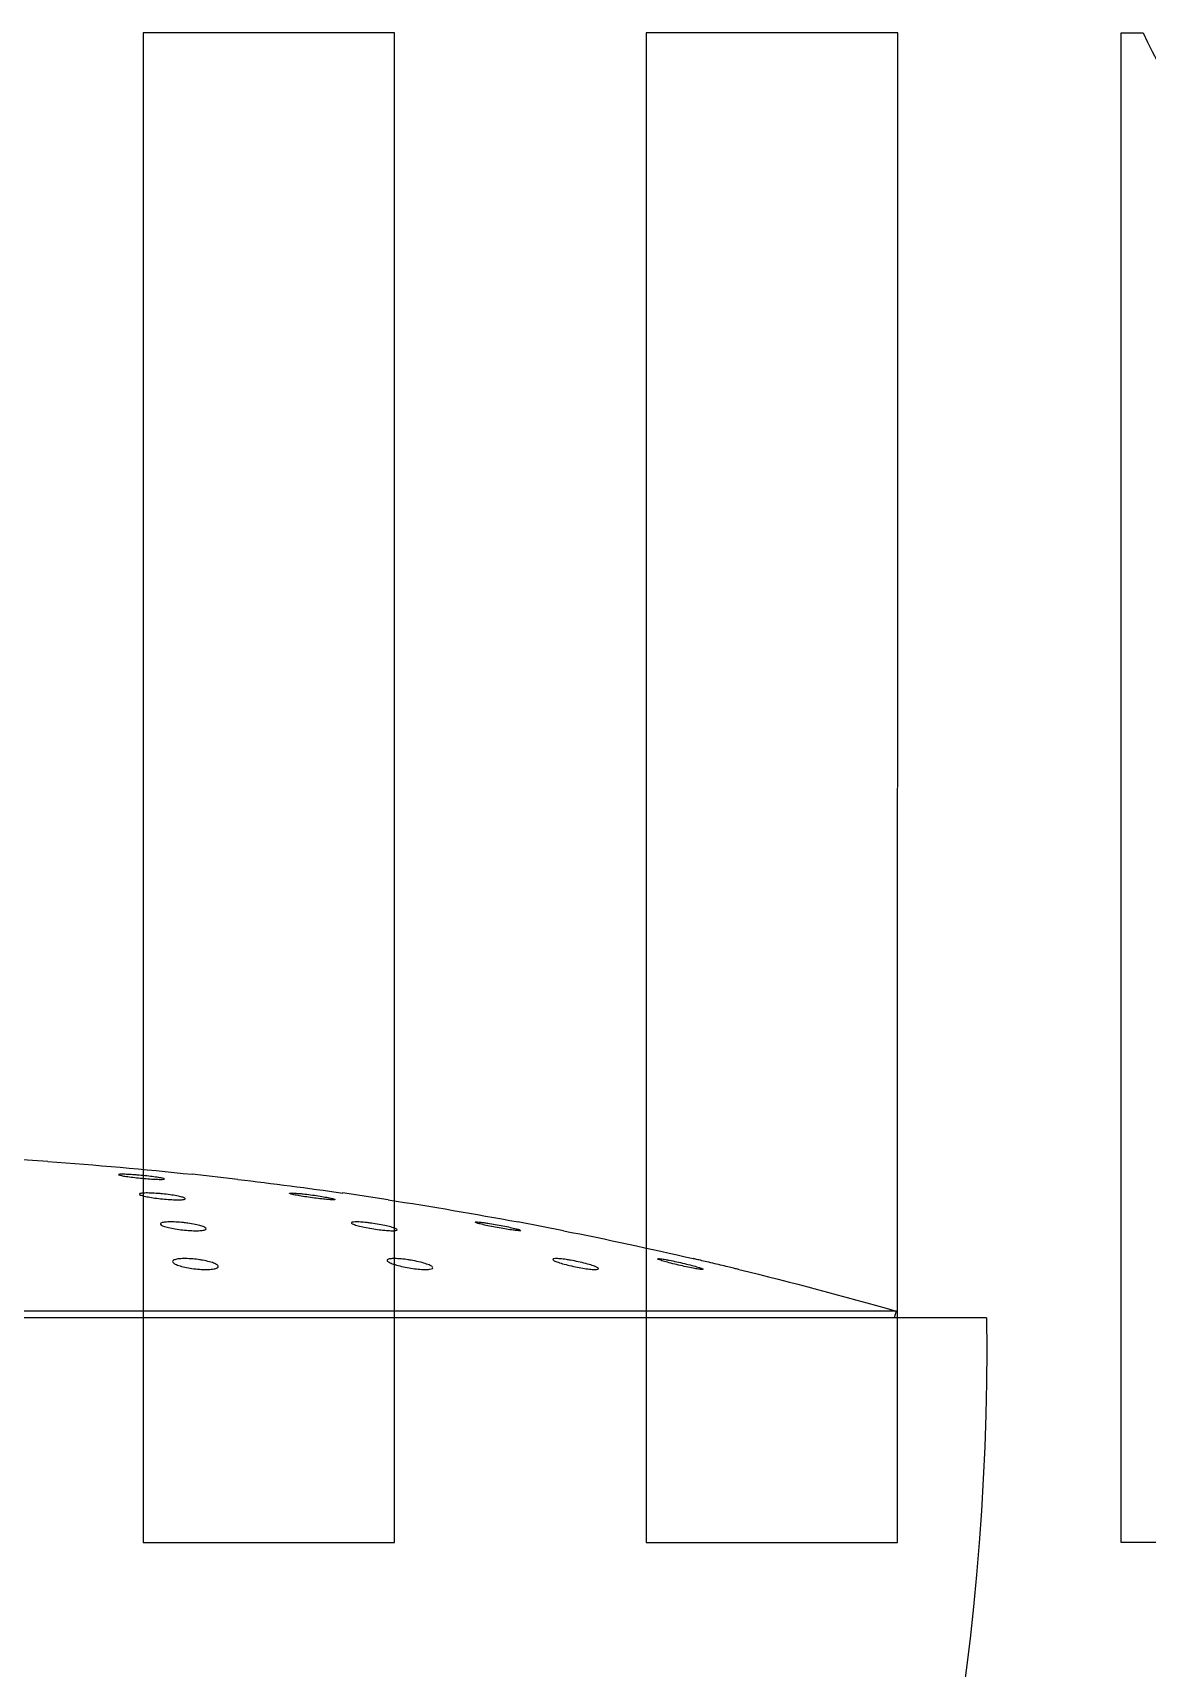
# Model space of a CAD drawing. Header units: metres. Extents: x -22 to 564, y 0 to 143.
# Drawn here: x 243.76098 to 243.79029, y 50.96053 to 51.00352 of the extents above; entities that cross this region are included whole.
import ezdxf

# ---------------------------------------------------------------- set-up
doc = ezdxf.new("R2010")
doc.units = ezdxf.units.M
doc.layers.add('XREF 2N NEURO-ONCOLOGIA$0$Mobiliario Fijo', color=40, linetype='Continuous')

# ---------------------------------------------------------------- blocks, each defined once
blk = doc.blocks.new('XREF 2N NEURO-ONCOLOGIA$0$SE')
at = {"linetype": 'Continuous'}
for p, q in [((161.370581312986, 70.92398319266283), (127.8378367463364, 70.92398319266283)), ((160.1426590296614, 70.83248520719869), (129.0657590296611, 70.83248520719866)), ((160.1426590296614, 70.83248520719869), (160.1165572711081, 70.92398319266282)), ((155.6278064156843, 69.74254647544093), (155.0055252219372, 69.62269226118288)), ((153.2465565233274, 69.32269282828263), (152.6242876813, 69.23015842087486)), ((151.2058685666194, 69.04552150911117), (150.5835860475472, 68.97598115729673)), ((148.6237577859459, 68.80229417266854), (148.0014774266102, 68.76146472622402))]:
    blk.add_line(p, q, dxfattribs=at)
for centre, radius, start, end in [((126.3841740287324, 71.30665484087517), 34.98850000000025, 359.3733395966011, 44.75901453799628), ((144.6042090296612, 125.3014923176417), 56.64199999999999, 283.6870503531518, 285.9219328884942), ((144.6042090296612, 125.3014923176417), 56.64199999999999, 281.221207609516, 283.0446571387212), ((144.6042090296612, 125.3014923176417), 56.64199999999999, 278.7751667914334, 280.5845674791809), ((144.6042090296612, 125.3014923176417), 56.64199999999999, 276.6910526416595, 278.144231918195), ((144.6042090296612, 125.3014923176417), 56.64199999999999, 274.0684011977959, 276.0624297646528)]:
    blk.add_arc(centre, radius, start, end, dxfattribs=at)
for points, knots in [([(150.7258472550579, 70.14293578983786), (150.7595742436875, 70.14896974526036), (150.7916335188999, 70.15609416694025), (150.8194155768833, 70.16369414534262), (150.8471792263632, 70.17128908796867), (150.8714437875732, 70.17956638668436), (150.8903179250708, 70.18785694194501), (150.9094817209149, 70.19627473102123), (150.9236138974155, 70.2049376502436), (150.931531834243, 70.21313468920114), (150.9394918850602, 70.22137532663933), (150.9413841740711, 70.22937625069143), (150.9369221185011, 70.23644474038514), (150.9325160780718, 70.24342449464305), (150.9217730421882, 70.24969277043245), (150.9054676810133, 70.254675089042), (150.8895705443213, 70.25953266926544), (150.8679211669735, 70.26330465025673), (150.8423053527132, 70.26563401709652), (150.8173564780356, 70.2679027359736), (150.7879418057845, 70.26886634550155), (150.7565513089397, 70.26843419457678), (150.7256353383605, 70.26800857642424), (150.6919569512609, 70.2662190922649), (150.6583053446214, 70.26322778787022), (150.6245775129655, 70.26022970780419), (150.5899710670422, 70.2559464347756), (150.5572363995645, 70.25074603175983), (150.5239046505814, 70.24545077320708), (150.4916239244338, 70.23906588946423), (150.4628725896531, 70.23211507799662), (150.4333642718697, 70.2249812612468), (150.4067810013072, 70.21706154645402), (150.3851568732055, 70.20899087770977), (150.3630263555783, 70.20073121165204), (150.3454878971223, 70.19208857178226), (150.3339582935243, 70.18376446265351), (150.322307753093, 70.17535303990735), (150.3164761855113, 70.16703228933541), (150.3170520415504, 70.15950867705972), (150.317623670681, 70.15204028973454), (150.32454007607, 70.14514604619352), (150.3373630760543, 70.13944585713124), (150.3499012376815, 70.13387228683905), (150.3684583099907, 70.12928280252115), (150.3915394105616, 70.1261072909988), (150.4139971621396, 70.12301754020106), (150.441377554977, 70.12118000050941), (150.4713665157537, 70.120767700097), (150.5007733475052, 70.12036340303086), (150.5334997112852, 70.12131726334772), (150.5668078760333, 70.12354208781818), (150.6000054710687, 70.12575952676609), (150.6346764527817, 70.12929699171652), (150.6680278835676, 70.1338467267718), (150.6876814227751, 70.1365278230302), (150.7071290262562, 70.13958698928475), (150.7258472550579, 70.14293578983786)], [0, 0, 0, 0, 0.05481539246991066, 0.05481539246991066, 0.05481539246991066, 0.1095718605769709, 0.1095718605769709, 0.1095718605769709, 0.1651875319501699, 0.1651875319501699, 0.1651875319501699, 0.2211221209744934, 0.2211221209744934, 0.2211221209744934, 0.2763622997573412, 0.2763622997573412, 0.2763622997573412, 0.3302068966748247, 0.3302068966748247, 0.3302068966748247, 0.3826234856972198, 0.3826234856972198, 0.3826234856972198, 0.4342216629057544, 0.4342216629057544, 0.4342216629057544, 0.4859217162833243, 0.4859217162833243, 0.4859217162833243, 0.5385654493348279, 0.5385654493348279, 0.5385654493348279, 0.5926108245837522, 0.5926108245837522, 0.5926108245837522, 0.6479471735328214, 0.6479471735328214, 0.6479471735328214, 0.7038893796873084, 0.7038893796873084, 0.7038893796873084, 0.759434305303179, 0.759434305303179, 0.759434305303179, 0.8137388069986045, 0.8137388069986045, 0.8137388069986045, 0.8665535152204092, 0.8665535152204092, 0.8665535152204092, 0.9183157011627594, 0.9183157011627594, 0.9183157011627594, 0.9698869750306758, 0.9698869750306758, 0.9698869750306758, 1, 1, 1, 1]), ([(153.5557145083218, 70.14293578983786), (153.5911996899224, 70.14896974533747), (153.6267066849616, 70.15609416687413), (153.659299418683, 70.16369414534262), (153.6918705563277, 70.17128908803477), (153.7224325263365, 70.17956638663544), (153.7485719721466, 70.18785694194501), (153.775112575819, 70.19627473107087), (153.7978224728365, 70.20493765021644), (153.8148192345685, 70.21313468920114), (153.8319063988216, 70.22137532666663), (153.8436901288839, 70.22937625069045), (153.849050076473, 70.23644474038515), (153.8543427370876, 70.24342449464405), (153.8535083506015, 70.24969277045878), (153.8464518323564, 70.25467508904201), (153.8395719825997, 70.25953266923979), (153.8265697307925, 70.26330465030672), (153.8084599422827, 70.26563401709653), (153.7908216646399, 70.26790273592489), (153.767840479206, 70.2688663455679), (153.741450416722, 70.26843419457678), (153.7154592895546, 70.26800857635887), (153.6854525515116, 70.26621909233918), (153.653932545732, 70.26322778787022), (153.6223411432733, 70.26022970772975), (153.5883846987651, 70.25594643484997), (153.5547963249077, 70.25074603175983), (153.52059529791, 70.24545077313135), (153.4858663075829, 70.23906588953177), (153.4533174397468, 70.23211507799662), (153.4199116050988, 70.22498126117748), (153.387907191976, 70.21706154650816), (153.359789371312, 70.20899087770977), (153.3310130931231, 70.20073121159665), (153.3055244776366, 70.1920885718167), (153.2853867570796, 70.18376446265351), (153.2650378070444, 70.17535303987258), (153.2495919581578, 70.16703228934485), (153.2404381727494, 70.15950867705973), (153.2313515781167, 70.15204028972519), (153.228220196601, 70.14514604617555), (153.2314780152138, 70.13944585713124), (153.2346634676328, 70.13387228685663), (153.2440618926996, 70.12928280247793), (153.2589943188473, 70.1261072909988), (153.2735234664437, 70.12301754024311), (153.2937076525769, 70.1211800004474), (153.3178641807155, 70.120767700097), (153.341551795767, 70.12036340309169), (153.3697110589368, 70.1213172632752), (153.3999765821987, 70.1235420878182), (153.4301416360941, 70.1257595268384), (153.4632096258428, 70.12929699164152), (153.4964867463855, 70.13384672677181), (153.5160964955893, 70.13652782307439), (153.5360204954478, 70.13958698924198), (153.5557145083218, 70.14293578983786)], [0, 0, 0, 0, 0.05481539249790394, 0.05481539249790394, 0.05481539249790394, 0.1095718606295604, 0.1095718606295604, 0.1095718606295604, 0.1651875320271879, 0.1651875320271879, 0.1651875320271879, 0.2211221210769215, 0.2211221210769215, 0.2211221210769215, 0.2763622998849334, 0.2763622998849334, 0.2763622998849334, 0.3302068968243488, 0.3302068968243488, 0.3302068968243488, 0.3826234858623405, 0.3826234858623405, 0.3826234858623405, 0.4342216630783436, 0.4342216630783436, 0.4342216630783436, 0.4859217164551714, 0.4859217164551714, 0.4859217164551714, 0.5385654494991103, 0.5385654494991103, 0.5385654494991103, 0.5926108247360865, 0.5926108247360865, 0.5926108247360865, 0.647947173671624, 0.647947173671624, 0.647947173671624, 0.7038893798130614, 0.7038893798130614, 0.7038893798130614, 0.7594343054165269, 0.7594343054165269, 0.7594343054165269, 0.8137388070981897, 0.8137388070981897, 0.8137388070981897, 0.8665535153018094, 0.8665535153018094, 0.8665535153018094, 0.9183157012189775, 0.9183157012189775, 0.9183157012189775, 0.9698869750535214, 0.9698869750535214, 0.9698869750535214, 1, 1, 1, 1]), ([(155.7216895506461, 70.14293578983788), (155.7563011516318, 70.14896974541554), (155.7926224751146, 70.1560941668001), (155.827608630611, 70.16369414534263), (155.8625716041398, 70.17128908810875), (155.8971643414554, 70.17956638657289), (155.9286304524551, 70.18785694194503), (155.9605794687895, 70.19627473113441), (155.9901827971659, 70.20493765017088), (156.014997811734, 70.21313468920115), (156.039944812613, 70.22137532671243), (156.0607460383827, 70.22937625066818), (156.0755304663365, 70.23644474038515), (156.0901292955678, 70.24342449466603), (156.0992654411078, 70.24969277046367), (156.1019811154711, 70.25467508904201), (156.1046287996346, 70.25953266923501), (156.1012379908997, 70.26330465033803), (156.0919773483093, 70.26563401709653), (156.0829578180662, 70.26790273589442), (156.0681145288396, 70.26886634562055), (156.0486821309239, 70.2684341945768), (156.0295434901684, 70.26800857630705), (156.0054338636732, 70.26621909240593), (155.9783831533859, 70.26322778787022), (155.951271169922, 70.26022970766286), (155.9204831209797, 70.25594643492349), (155.8885321367747, 70.25074603175985), (155.8559983654752, 70.24545077305652), (155.8213968013037, 70.23906588960502), (155.7874644010418, 70.23211507799662), (155.7526386074667, 70.2249812611023), (155.7175866726848, 70.21706154657417), (155.6850605295931, 70.20899087770978), (155.6517726957597, 70.20073121152912), (155.6202242972373, 70.1920885718682), (155.5929719823378, 70.18376446265353), (155.5654338112392, 70.17535303982054), (155.5415192289898, 70.16703228937489), (155.5233146965249, 70.15950867705973), (155.5052437892877, 70.15204028969536), (155.4922968611068, 70.14514604617924), (155.4857478808442, 70.13944585713125), (155.4793443736207, 70.13387228685305), (155.478887113256, 70.12928280245453), (155.4845633952423, 70.1261072909988), (155.4900863784442, 70.12301754026589), (155.5015773891266, 70.1211800004008), (155.5181099054434, 70.120767700097), (155.5343215017498, 70.12036340313739), (155.555825220579, 70.12131726321218), (155.5808034469515, 70.1235420878182), (155.605698755657, 70.1257595269012), (155.634711251915, 70.1292969915695), (155.6654460504176, 70.13384672677181), (155.6835576442285, 70.13652782311684), (155.702480368541, 70.13958698919865), (155.7216895506461, 70.14293578983788)], [0, 0, 0, 0, 0.05481539251868262, 0.05481539251868262, 0.05481539251868262, 0.1095718606673255, 0.1095718606673255, 0.1095718606673255, 0.1651875320814956, 0.1651875320814956, 0.1651875320814956, 0.2211221211492802, 0.2211221211492802, 0.2211221211492802, 0.2763622999766683, 0.2763622999766683, 0.2763622999766683, 0.3302068969344889, 0.3302068969344889, 0.3302068969344889, 0.3826234859867971, 0.3826234859867971, 0.3826234859867971, 0.4342216632106396, 0.4342216632106396, 0.4342216632106396, 0.4859217165879282, 0.4859217165879282, 0.4859217165879282, 0.5385654496256097, 0.5385654496256097, 0.5385654496256097, 0.5926108248516267, 0.5926108248516267, 0.5926108248516267, 0.6479471737743607, 0.6479471737743607, 0.6479471737743607, 0.703889379903795, 0.703889379903795, 0.703889379903795, 0.7594343054971027, 0.7594343054971027, 0.7594343054971027, 0.8137388071691701, 0.8137388071691701, 0.8137388071691701, 0.866553515360854, 0.866553515360854, 0.866553515360854, 0.9183157012607942, 0.9183157012607942, 0.9183157012607942, 0.9698869750709747, 0.9698869750709747, 0.9698869750709747, 1, 1, 1, 1]), ([(157.5235087196777, 70.26578749144744), (157.5235087254914, 70.26794604382283), (157.5179110371146, 70.26885647106599), (157.5071296301858, 70.2684341945768), (157.4962629012733, 70.26800857627258), (157.4798384870319, 70.26621909246022), (157.4592632996675, 70.26322778787022), (157.4386415069802, 70.26022970760845), (157.4133052623533, 70.25594643499065), (157.3853613261304, 70.25074603175985), (157.3569076915114, 70.24545077298814), (157.3249997932212, 70.23906588967854), (157.2922004714306, 70.23211507799662), (157.2585375887207, 70.22498126102685), (157.2230377739257, 70.21706154664714), (157.1885156236468, 70.20899087770978), (157.1531850405273, 70.20073121145442), (157.1179166593515, 70.19208857193297), (157.0855709296416, 70.18376446265353), (157.0528859176583, 70.17535303975508), (157.0222762371966, 70.16703228942333), (156.9963711045737, 70.15950867705975), (156.9706561212586, 70.15204028964727), (156.94885386084, 70.14514604620429), (156.9329837896104, 70.13944585713125), (156.9174662415828, 70.13387228682853), (156.907187208695, 70.12928280245262), (156.9031863626513, 70.12610729099882), (156.9018860688483, 70.12507523482374), (156.9012371833181, 70.1241828917856), (156.901235918435, 70.12343671037435)], [0.3314046084630907, 0.3314046084630907, 0.3314046084630907, 0.3314046084630907, 0.3826234860613578, 0.3826234860613578, 0.3826234860613578, 0.4342216632928285, 0.4342216632928285, 0.4342216632928285, 0.4859217166717489, 0.4859217166717489, 0.4859217166717489, 0.5385654497049429, 0.5385654497049429, 0.5385654497049429, 0.5926108249217996, 0.5926108249217996, 0.5926108249217996, 0.6479471738334067, 0.6479471738334067, 0.6479471738334067, 0.7038893799527756, 0.7038893799527756, 0.7038893799527756, 0.7594343055389289, 0.7594343055389289, 0.7594343055389289, 0.8137388072062781, 0.8137388072062781, 0.8137388072062781, 0.831380277494159, 0.831380277494159, 0.831380277494159, 0.831380277494159]), ([(157.0631319218182, 70.14293578983788), (157.0943029580838, 70.14896974548883), (157.1287448236056, 70.15609416672366), (157.1635296377733, 70.16369414534263), (157.1982914033832, 70.17128908818515), (157.234349322937, 70.17956638650128), (157.2688084016159, 70.18785694194503), (157.303796318222, 70.19627473120713), (157.3380975345307, 70.20493765011027), (157.3688903858184, 70.21313468920115), (157.3998470183859, 70.22137532677336), (157.4281230081187, 70.22937625062627), (157.4512354230456, 70.23644474038515), (157.4740576925101, 70.24342449470741), (157.4924867839617, 70.24969277044677), (157.5047732417886, 70.25467508904201), (157.51503804498, 70.25883760036449), (157.521259276188, 70.2622029610924), (157.5230027345972, 70.26454652812119)], [0, 0, 0, 0, 0.05481539253070321, 0.05481539253070321, 0.05481539253070321, 0.1095718606874637, 0.1095718606874637, 0.1095718606874637, 0.1651875321090653, 0.1651875321090653, 0.1651875321090653, 0.2211221211862029, 0.2211221211862029, 0.2211221211862029, 0.2763623000257447, 0.2763623000257447, 0.2763623000257447, 0.3225022987250401, 0.3225022987250401, 0.3225022987250401, 0.3225022987250401]), ([(158.0090496029325, 70.26853485008084), (158.009054893697, 70.26853611029081), (158.0089143755152, 70.2685026787154), (158.008626535441, 70.2684341945768), (158.0068376539427, 70.26800857625805), (157.9993165756253, 70.266219092498), (157.986742878703, 70.26322778787022), (157.9741407008149, 70.26022970757059), (157.9561353338685, 70.25594643504651), (157.9342709195381, 70.25074603175985), (157.9120076975083, 70.24545077293125), (157.8851599279539, 70.23906588974688), (157.8559262602819, 70.23211507799662), (157.8259229104473, 70.22498126095672), (157.7926080745039, 70.21706154672167), (157.7586502669966, 70.20899087770978), (157.7238972423154, 70.20073121137817), (157.6875245729695, 70.19208857200621), (157.6524843632551, 70.18376446265353), (157.6170766082074, 70.17535303968108), (157.5820420094915, 70.16703228948658), (157.5503575418956, 70.15950867705975), (157.5189056451833, 70.15204028958448), (157.4898650264331, 70.14514604624888), (157.4658508748227, 70.13944585713125), (157.442370151544, 70.13387228678495), (157.4230316949746, 70.12928280247237), (157.40965044535, 70.12610729099882), (157.3966305818062, 70.12301754024853), (157.3888864739828, 70.12118000036625), (157.3871489186992, 70.120767700097), (157.3868896520551, 70.12070617934529), (157.3867629204799, 70.12067610654277), (157.3867674263714, 70.1206771744754)], [0.3743168891416398, 0.3743168891416398, 0.3743168891416398, 0.3743168891416398, 0.3826234860804948, 0.3826234860804948, 0.3826234860804948, 0.4342216633188164, 0.4342216633188164, 0.4342216633188164, 0.4859217167004174, 0.4859217167004174, 0.4859217167004174, 0.5385654497312291, 0.5385654497312291, 0.5385654497312291, 0.5926108249414057, 0.5926108249414057, 0.5926108249414057, 0.6479471738443886, 0.6479471738443886, 0.6479471738443886, 0.7038893799563752, 0.7038893799563752, 0.7038893799563752, 0.759434305538906, 0.759434305538906, 0.759434305538906, 0.813738807206764, 0.813738807206764, 0.813738807206764, 0.8665535153963373, 0.8665535153963373, 0.8665535153963373, 0.8744300249211439, 0.8744300249211439, 0.8744300249211439, 0.8744300249211439]), ([(156.9089215299889, 70.120767700097), (156.916454767615, 70.12036340316459), (156.9297081096492, 70.12131726316333), (156.9475465183521, 70.1235420878182), (156.9653257107115, 70.12575952694988), (156.9881309893496, 70.12929699150577), (157.0140440064126, 70.13384672677181), (157.0293141907745, 70.13652782315441), (157.0458322276411, 70.13958698915796), (157.0631319218182, 70.14293578983788)], [0.8665535153931614, 0.8665535153931614, 0.8665535153931614, 0.8665535153931614, 0.9183157012851055, 0.9183157012851055, 0.9183157012851055, 0.9698869750817404, 0.9698869750817404, 0.9698869750817404, 1, 1, 1, 1]), ([(150.5263067874727, 69.64009959826781), (150.5608512291113, 69.64488557500611), (150.5945098729689, 69.65056388021156), (150.6245122117398, 69.65665052747259), (150.6545010521321, 69.66273443628484), (150.6816672897277, 69.66939288926235), (150.7038428223899, 69.67608316870493), (150.7262472049251, 69.68284249134143), (150.7441729685322, 69.68982020634651), (150.7561360075226, 69.69644274313544), (150.7681488693554, 69.70309286101026), (150.7744777501109, 69.70957014669908), (150.7745132864067, 69.71532335779412), (150.7745485498785, 69.72103239957703), (150.7683779935826, 69.72618864085572), (150.7564229123997, 69.73033619727583), (150.7446617414816, 69.73441648073047), (150.7269626287342, 69.73763468235528), (150.7047672358878, 69.73969949653014), (150.682959023252, 69.74172829173509), (150.6561985203245, 69.74270000113988), (150.6267304299297, 69.7425267821927), (150.5975802114111, 69.74235543175587), (150.5649801991842, 69.74105983313125), (150.5316393135375, 69.73875433823079), (150.4982800790531, 69.73644757452327), (150.4632758106513, 69.73306867619105), (150.429461843293, 69.72890547829783), (150.3952603740629, 69.72469457091934), (150.361354747483, 69.71956914281996), (150.3304287930384, 69.71395177219871), (150.2989656777116, 69.70823683201779), (150.2697350197467, 69.70185898094053), (150.2450419009807, 69.69533526982397), (150.2199561738779, 69.68870783493742), (150.1988681421038, 69.68174882075095), (150.1834914316207, 69.6750262425408), (150.1679980403061, 69.66825265237878), (150.157877822061, 69.66153107679382), (150.1540343865629, 69.65542613198826), (150.1502069803504, 69.64934664823285), (150.1525056608453, 69.64370820505495), (150.1608384337801, 69.63900268284485), (150.1690526751388, 69.63436409549165), (150.1833714005881, 69.63050201643613), (150.2026561440787, 69.6277631421037), (150.2215955026819, 69.62507332031912), (150.2458597342884, 69.62339190992408), (150.27342095108, 69.6228707826207), (150.3006100498131, 69.62235669132306), (150.3317585800475, 69.62295704272923), (150.3642638846073, 69.62461856652985), (150.3966663896916, 69.62627483568737), (150.4312975560671, 69.62902938119237), (150.4653279476855, 69.63264569866016), (150.485801589444, 69.63482137706994), (150.5063262203225, 69.63733138071781), (150.5263067874727, 69.64009959826781)], [0, 0, 0, 0, 0.05440329239397176, 0.05440329239397176, 0.05440329239397176, 0.108766724459019, 0.108766724459019, 0.108766724459019, 0.1637032154587645, 0.1637032154587645, 0.1637032154587645, 0.2188838698515834, 0.2188838698515834, 0.2188838698515834, 0.2736465143506568, 0.2736465143506568, 0.2736465143506568, 0.3275136091010687, 0.3275136091010687, 0.3275136091010687, 0.3804244752519053, 0.3804244752519053, 0.3804244752519053, 0.4327469916224437, 0.4327469916224437, 0.4327469916224437, 0.4850873063326664, 0.4850873063326664, 0.4850873063326664, 0.538026997759229, 0.538026997759229, 0.538026997759229, 0.591896246305998, 0.591896246305998, 0.591896246305998, 0.6466387984805747, 0.6466387984805747, 0.6466387984805747, 0.7018136399873877, 0.7018136399873877, 0.7018136399873877, 0.7567675563785697, 0.7567675563785697, 0.7567675563785697, 0.8109363340733801, 0.8109363340733801, 0.8109363340733801, 0.8641205283548766, 0.8641205283548766, 0.8641205283548766, 0.9165685322745565, 0.9165685322745565, 0.9165685322745565, 0.9688370714516323, 0.9688370714516323, 0.9688370714516323, 1, 1, 1, 1]), ([(153.0184284355431, 69.64009959826781), (153.053418093605, 69.64488557510026), (153.0895549079571, 69.6505638801255), (153.1238296793567, 69.65665052747259), (153.1580890301639, 69.66273443637085), (153.1914328837707, 69.66939288919325), (153.2211766981052, 69.67608316870493), (153.2512274664254, 69.68284249141124), (153.2784295726523, 69.68982020630108), (153.3005393657575, 69.69644274313544), (153.3227412402088, 69.7030928610559), (153.3404224146993, 69.70957014668342), (153.3520271390407, 69.71532335779412), (153.3635427700596, 69.72103239959257), (153.3693909446084, 69.72618864087259), (153.3689646644289, 69.73033619727585), (153.3685452984729, 69.73441648071388), (153.3620339750353, 69.73763468240253), (153.3499033772685, 69.73969949653014), (153.3379843877138, 69.74172829168867), (153.3203053274216, 69.74270000121093), (153.2983367221323, 69.74252678219271), (153.276605091879, 69.7423554316856), (153.2500809698721, 69.74105983321711), (153.2209814334723, 69.7387543382308), (153.1918658824209, 69.73644757443736), (153.1593863119318, 69.73306867628223), (153.1262010472357, 69.72890547829783), (153.0926354854852, 69.72469457082714), (153.0574458992638, 69.71956914290723), (153.0234505849354, 69.71395177219871), (152.9888647972212, 69.708236831929), (152.9545808673128, 69.7018589810151), (152.9233299609678, 69.69533526982399), (152.891582180717, 69.68870783486167), (152.8620973480708, 69.68174882080447), (152.8372763908088, 69.6750262425408), (152.8122670883261, 69.66825265232487), (152.7913021151776, 69.66153107681924), (152.7761824866798, 69.65542613198826), (152.7611259155284, 69.64934664820754), (152.7514504253006, 69.64370820504823), (152.7480808948283, 69.63900268284485), (152.7447592950703, 69.63436409549828), (152.7474801751795, 69.63050201639788), (152.7561081981998, 69.6277631421037), (152.7645816955059, 69.62507332035666), (152.7789942868581, 69.62339190985968), (152.798164872574, 69.6228707826207), (152.8170766264251, 69.6223566913866), (152.8411399942287, 69.62295704264712), (152.8683378664095, 69.62461856652986), (152.8954497241065, 69.62627483576922), (152.9264105384457, 69.62902938110199), (152.9586668350957, 69.63264569866016), (152.9780731313697, 69.63482137712431), (152.9981903544132, 69.63733138066335), (153.0184284355431, 69.64009959826781)], [0, 0, 0, 0, 0.05440329241821023, 0.05440329241821023, 0.05440329241821023, 0.1087667245037689, 0.1087667245037689, 0.1087667245037689, 0.1637032155234816, 0.1637032155234816, 0.1637032155234816, 0.2188838699374097, 0.2188838699374097, 0.2188838699374097, 0.2736465144582902, 0.2736465144582902, 0.2736465144582902, 0.3275136092288164, 0.3275136092288164, 0.3275136092288164, 0.3804244753949768, 0.3804244753949768, 0.3804244753949768, 0.4327469917737047, 0.4327469917737047, 0.4327469917737047, 0.4850873064842244, 0.4850873064842244, 0.4850873064842244, 0.5380269979041296, 0.5380269979041296, 0.5380269979041296, 0.5918962464395762, 0.5918962464395762, 0.5918962464395762, 0.6466387986010614, 0.6466387986010614, 0.6466387986010614, 0.7018136400953652, 0.7018136400953652, 0.7018136400953652, 0.7567675564752465, 0.7567675564752465, 0.7567675564752465, 0.8109363341584309, 0.8109363341584309, 0.8109363341584309, 0.8641205284250594, 0.8641205284250594, 0.8641205284250594, 0.9165685323237913, 0.9165685323237913, 0.9165685323237913, 0.9688370714722109, 0.9688370714722109, 0.9688370714722109, 1, 1, 1, 1]), ([(155.0473769746347, 69.73930516139451), (155.0473770807543, 69.73944093121528), (155.0473540759925, 69.7395723989068), (155.0473078326562, 69.73969949653014), (155.0465696736448, 69.74172829167125), (155.0398878564878, 69.74270000125799), (155.027799375565, 69.74252678219271), (155.0158412929157, 69.74235543163907), (154.9982673613153, 69.74105983328697), (154.9765625604545, 69.7387543382308), (154.9548458145641, 69.73644757436747), (154.9284106074275, 69.73306867636678), (154.8994501837438, 69.72890547829783), (154.8701578789096, 69.72469457074162), (154.837497670737, 69.71956914299781), (154.8041169163257, 69.71395177219871), (154.7701563629782, 69.70823683183686), (154.734534356894, 69.70185898110265), (154.7001121835865, 69.69533526982399), (154.665142714802, 69.68870783477274), (154.6304562203902, 69.68174882087955), (154.5988807522139, 69.6750262425408), (154.5670656845549, 69.66825265224921), (154.5375278366345, 69.66153107687268), (154.5127704614958, 69.65542613198828), (154.4881163385224, 69.64934664815434), (154.4675151670617, 69.64370820507273), (154.4528084740939, 69.63900268284485), (154.438310980094, 69.63436409547413), (154.4291391652849, 69.63050201639012), (154.4261754876613, 69.6277631421037), (154.4254561451278, 69.62709836373756), (154.4250977748437, 69.62649518022343), (154.4250972621987, 69.62595588421397)], [0.3241978727005445, 0.3241978727005445, 0.3241978727005445, 0.3241978727005445, 0.3275136093041333, 0.3275136093041333, 0.3275136093041333, 0.380424475483166, 0.380424475483166, 0.380424475483166, 0.4327469918700123, 0.4327469918700123, 0.4327469918700123, 0.4850873065822277, 0.4850873065822277, 0.4850873065822277, 0.5380269979973952, 0.5380269979973952, 0.5380269979973952, 0.591896246523302, 0.591896246523302, 0.591896246523302, 0.6466387986732318, 0.6466387986732318, 0.6466387986732318, 0.7018136401568501, 0.7018136401568501, 0.7018136401568501, 0.7567675565285248, 0.7567675565285248, 0.7567675565285248, 0.8109363342053948, 0.8109363342053948, 0.8109363342053948, 0.8240805888026014, 0.8240805888026014, 0.8240805888026014, 0.8240805888026014]), ([(154.59873885092, 69.64009959826782), (154.6303820530352, 69.64488557519047), (154.665081053328, 69.65056388003298), (154.6999140540442, 69.6566505274726), (154.7347313830145, 69.66273443646334), (154.7706395287216, 69.6693928891083), (154.8047284209151, 69.67608316870495), (154.8391691079795, 69.68284249149708), (154.872699786548, 69.6898202062318), (154.902560394608, 69.69644274313544), (154.9325453640755, 69.70309286112547), (154.9596628027058, 69.70957014663831), (154.9815791631401, 69.71532335779412), (155.0033272643972, 69.72103239963734), (155.020560429339, 69.726188640858), (155.031709144235, 69.73033619727585)], [0, 0, 0, 0, 0.0544032924328705, 0.0544032924328705, 0.0544032924328705, 0.1087667245290899, 0.1087667245290899, 0.1087667245290899, 0.1637032155586414, 0.1637032155586414, 0.1637032155586414, 0.2188838699840585, 0.2188838699840585, 0.2188838699840585, 0.2736465145188086, 0.2736465145188086, 0.2736465145188086, 0.2736465145188086]), ([(154.4349665361635, 69.6228707826207), (154.4435515631563, 69.6223566914245), (154.4579221292444, 69.62295704258368), (154.476865257579, 69.62461856652986), (154.4957484774254, 69.62627483583248), (154.5196838550834, 69.62902938102124), (154.5466705865176, 69.63264569866017), (154.5629065639878, 69.63482137717288), (154.5804363659261, 69.63733138061117), (154.59873885092, 69.64009959826782)], [0.8641205284651232, 0.8641205284651232, 0.8641205284651232, 0.8641205284651232, 0.9165685323532999, 0.9165685323532999, 0.9165685323532999, 0.9688370714851895, 0.9688370714851895, 0.9688370714851895, 1, 1, 1, 1]), ([(150.1810620957309, 69.2422491391366), (150.2161305643357, 69.24576372034775), (150.2515703246692, 69.24998907232016), (150.2844434516868, 69.25456860399844), (150.3173072314972, 69.25914683352403), (150.3485126951587, 69.26420455502641), (150.3755275934203, 69.26932684116454), (150.4027190823204, 69.27448261059664), (150.4264128854103, 69.27984557513602), (150.4446582345533, 69.28497450328871), (150.4629660907376, 69.29012100272062), (150.4762926410027, 69.29517453011037), (150.4834872228642, 69.29971099581691), (150.4906552679002, 69.30423072901543), (150.4919313398624, 69.30836311795422), (150.4871450318792, 69.31175318690187), (150.4824028649709, 69.31511199139943), (150.4715721521828, 69.31783558456395), (150.455516408988, 69.31968618295467), (150.4396316841431, 69.32151706962732), (150.4181887644758, 69.32254421379518), (150.3929704541489, 69.32267776328138), (150.3679367146675, 69.32281033532934), (150.338493299823, 69.32206630860016), (150.3070908034072, 69.32050995859065), (150.2757127382835, 69.31895481942888), (150.2415227351008, 69.31654677470996), (150.2073293169819, 69.31348948281999), (150.1729295089818, 69.31041373725836), (150.1375913466528, 69.30659788358525), (150.1041767205541, 69.30235793574302), (150.0704214178585, 69.29807475979473), (150.0377097412307, 69.29324256743405), (150.0086788253484, 69.28825670253201), (149.979358633473, 69.28322115642024), (149.9529896188498, 69.27789096439511), (149.9317249873406, 69.2727030867314), (149.9103450082659, 69.26748706801769), (149.8935359968397, 69.2622706697027), (149.8827216108233, 69.2574882753887), (149.8719237268969, 69.25271317871523), (149.8668060115884, 69.2482378339339), (149.867857528279, 69.24444335340871), (149.8689007821088, 69.24067869006507), (149.8760511991357, 69.23747933276307), (149.888763186243, 69.23512285640757), (149.90133901961, 69.23279161946328), (149.9197115100675, 69.23122058207856), (149.9423625214429, 69.23054690514662), (149.9648146465348, 69.22987914340756), (149.9920912115706, 69.23007442539246), (150.0219177128381, 69.2311158456067), (150.0516552327049, 69.23215415895201), (150.0847406063442, 69.2340614534036), (150.1184429578423, 69.23667574627859), (150.1390308576352, 69.23827275056307), (150.1601193756518, 69.24015024821185), (150.1810620957309, 69.2422491391366)], [0, 0, 0, 0, 0.05405952169963862, 0.05405952169963862, 0.05405952169963862, 0.1080938548168288, 0.1080938548168288, 0.1080938548168288, 0.1624881584680407, 0.1624881584680407, 0.1624881584680407, 0.2170783861130759, 0.2170783861130759, 0.2170783861130759, 0.271471487699641, 0.271471487699641, 0.271471487699641, 0.3253596942985236, 0.3253596942985236, 0.3253596942985236, 0.378664688831845, 0.378664688831845, 0.378664688831845, 0.4315687648783783, 0.4315687648783783, 0.4315687648783783, 0.4844241117204521, 0.4844241117204521, 0.4844241117204521, 0.5375971557615117, 0.5375971557615117, 0.5375971557615117, 0.5913176425381399, 0.5913176425381399, 0.5913176425381399, 0.6455832868346048, 0.6455832868346048, 0.6455832868346048, 0.7001536509612964, 0.7001536509612964, 0.7001536509612964, 0.7546469731963233, 0.7546469731963233, 0.7546469731963233, 0.8087111304342854, 0.8087111304342854, 0.8087111304342854, 0.8621884818001041, 0.8621884818001041, 0.8621884818001041, 0.9151854731184401, 0.9151854731184401, 0.9151854731184401, 0.9680153930869075, 0.9680153930869075, 0.9680153930869075, 1, 1, 1, 1]), ([(152.5262788139869, 69.3187041873197), (152.5262792687678, 69.31905439040828), (152.526117566458, 69.3193820740183), (152.5257919286039, 69.31968618295467), (152.5238314271983, 69.32151706959624), (152.5158726141809, 69.32254421386247), (152.5025613071348, 69.32267776328139), (152.4893474245063, 69.32281033526253), (152.4704963985779, 69.32206630869482), (152.4475854998499, 69.32050995859065), (152.4246924259106, 69.31895481933431), (152.3971234147428, 69.31654677482112), (152.3671636142911, 69.31348948281999), (152.3370229778774, 69.31041373714655), (152.3036455808508, 69.306597883701), (152.2697589625234, 69.30235793574302), (152.2355268554339, 69.2980747596778), (152.199844277483, 69.29324256754224), (152.1656081979119, 69.28825670253202), (152.1310309759547, 69.28322115631099), (152.0969821090435, 69.27789096448389), (152.0662479925394, 69.27270308673141), (152.0353471623299, 69.26748706792843), (152.0069438867532, 69.2622706697615), (151.9834171067351, 69.2574882753887), (151.959926227141, 69.2527131786565), (151.940645500174, 69.24823783395519), (151.9272472037783, 69.24444335340871), (151.913954191738, 69.24067869004394), (151.9060841651707, 69.23747933274399), (151.904362104403, 69.23512285640759), (151.9041183226692, 69.23478926429641), (151.9039968306676, 69.2344712385168), (151.9039966763001, 69.23416918096977)], [0.3165042422542556, 0.3165042422542556, 0.3165042422542556, 0.3165042422542556, 0.3253596943915597, 0.3253596943915597, 0.3253596943915597, 0.3786646889389788, 0.3786646889389788, 0.3786646889389788, 0.4315687649943462, 0.4315687649943462, 0.4315687649943462, 0.4844241118383277, 0.4844241118383277, 0.4844241118383277, 0.537597155874455, 0.537597155874455, 0.537597155874455, 0.5913176426410827, 0.5913176426410827, 0.5913176426410827, 0.6455832869252972, 0.6455832869252972, 0.6455832869252972, 0.700153651040229, 0.700153651040229, 0.700153651040229, 0.7546469732653862, 0.7546469732653862, 0.7546469732653862, 0.8087111304946958, 0.8087111304946958, 0.8087111304946958, 0.8163635584155228, 0.8163635584155228, 0.8163635584155228, 0.8163635584155228]), ([(152.0905887089565, 69.2422491391366), (152.122725859452, 69.24576372046378), (152.1576828942906, 69.24998907220402), (152.1925368002547, 69.25456860399845), (152.2273807957934, 69.25914683364013), (152.2630804648205, 69.26420455492283), (152.2967215128182, 69.26932684116456), (152.3305824651844, 69.2744826107009), (152.3632889900271, 69.27984557505553), (152.39214948168, 69.28497450328871), (152.4211088469653, 69.2901210028014), (152.4469969722057, 69.2951745300626), (152.467624521794, 69.29971099581692), (152.4881759877828, 69.30423072906302), (152.5040755335956, 69.30836311794548), (152.5139254068875, 69.31175318690187)], [0, 0, 0, 0, 0.05405952171817818, 0.05405952171817818, 0.05405952171817818, 0.1080938548496589, 0.1080938548496589, 0.1080938548496589, 0.1624881585140191, 0.1624881585140191, 0.1624881585140191, 0.2170783861734064, 0.2170783861734064, 0.2170783861734064, 0.2714714877761411, 0.2714714877761411, 0.2714714877761411, 0.2714714877761411]), ([(149.8388361281859, 68.986882081629), (149.8732258773384, 68.9897246513822), (149.9091686740102, 68.99306865337826), (149.9436800885191, 68.99663463900329), (149.9781864121442, 69.00020009859895), (150.0122134592612, 69.00408561853266), (150.0429670651793, 69.00797116041926), (150.0738215115328, 69.01186944291705), (150.1022313942553, 69.01587521767294), (150.1258448834886, 69.01965732234301), (150.1494839211198, 69.02344351902649), (150.1689691928435, 69.02711037675493), (150.1826547792745, 69.03035101935889), (150.196300641105, 69.03358225548007), (150.2045569375663, 69.03647938292384), (150.2066974823853, 69.03879678781024), (150.208825994626, 69.0411011659403), (150.2049641463024, 69.04289617420054), (150.1954073412996, 69.04402842982418), (150.1859064449959, 69.04515406158777), (150.1705133099566, 69.04565580282599), (150.1505035422733, 69.04549080268175), (150.1305635753682, 69.04532637811333), (150.1054909261745, 69.04449549758631), (150.0773698258791, 69.04306852283878), (150.0492375886124, 69.0416409829577), (150.0172848121281, 69.03957803754938), (149.9841488176531, 69.03705218447611), (149.9508774401536, 69.03451601157894), (149.9155039560825, 69.03144402656625), (149.8809264693127, 69.02809016604421), (149.8461419365459, 69.02471622299274), (149.8112103407439, 69.02096473090533), (149.7789891815878, 69.01714409854081), (149.7465974954394, 69.01330324589364), (149.7160542189777, 69.00928688324649), (149.6898769505318, 69.00542615180167), (149.6636397238333, 69.00155657746664), (149.6410642296664, 68.99773635253045), (149.6240435131466, 68.99428362834858), (149.6070522380055, 68.99083687647465), (149.5951272124879, 68.9876607522021), (149.5892986617487, 68.9850231329519), (149.583499273013, 68.98239871050913), (149.5835768977084, 68.98023463199937), (149.5895572163211, 68.97871514454862), (149.5955012569025, 68.9772048746692), (149.6074426356769, 68.97628960423008), (149.6243984748224, 68.9760474078159), (149.6412789525833, 68.97580628786018), (149.6635945713866, 68.97622550971029), (149.689488810571, 68.9772695373959), (149.7153603384015, 68.9783126493843), (149.7455128479172, 68.98000784302178), (149.7774510635628, 68.98221308981128), (149.7971921459093, 68.98357615777189), (149.8178721702013, 68.9851492538433), (149.8388361281859, 68.986882081629)], [0, 0, 0, 0, 0.05396859493082926, 0.05396859493082926, 0.05396859493082926, 0.1079242446298907, 0.1079242446298907, 0.1079242446298907, 0.1620609065514406, 0.1620609065514406, 0.1620609065514406, 0.2162610481035188, 0.2162610481035188, 0.2162610481035188, 0.2703053456367063, 0.2703053456367063, 0.2703053456367063, 0.3240431759074023, 0.3240431759074023, 0.3240431759074023, 0.3774610429033848, 0.3774610429033848, 0.3774610429033848, 0.4306866171796908, 0.4306866171796908, 0.4306866171796908, 0.4839295512132945, 0.4839295512132945, 0.4839295512132945, 0.537390062432702, 0.537390062432702, 0.537390062432702, 0.5911744481362919, 0.5911744481362919, 0.5911744481362919, 0.6452493976013027, 0.6452493976013027, 0.6452493976013027, 0.6994537546547132, 0.6994537546547132, 0.6994537546547132, 0.7535670486137559, 0.7535670486137559, 0.7535670486137559, 0.8074081640968845, 0.8074081640968845, 0.8074081640968845, 0.860917756575673, 0.860917756575673, 0.860917756575673, 0.9141833972740753, 0.9141833972740753, 0.9141833972740753, 0.9673976886564846, 0.9673976886564846, 0.9673976886564846, 1, 1, 1, 1]), ([(151.9168427959741, 69.23054690514662), (151.9266714974512, 69.22987914346383), (151.9423198207313, 69.23007442530538), (151.9624805226242, 69.23111584560671), (151.9825810790956, 69.23215415903883), (152.0077148438296, 69.23406145329649), (152.0357896583648, 69.23667574627859), (152.0529398405527, 69.2382727506285), (152.0713965578947, 69.24015024814256), (152.0905887089565, 69.2422491391366)], [0.862188481850645, 0.862188481850645, 0.862188481850645, 0.862188481850645, 0.9151854731548885, 0.9151854731548885, 0.9151854731548885, 0.9680153931027811, 0.9680153931027811, 0.9680153931027811, 1, 1, 1, 1])]:
    blk.add_open_spline(points, degree=3, knots=knots, dxfattribs=at)
blk = doc.blocks.new('XREF 2N NEURO-ONCOLOGIA$0$AQG 01$0$BOL RX-TLAH-1N$0$Coladera')
for p, q in [((82.99672641321246, 30.7098700083852), (83.0033397743107, 30.70987017309497)), ((83.0033397743107, 30.70987017309497), (83.0033409662639, 30.67019027590318)), ((83.0092199777835, 30.70987228578996), (83.00921873556305, 30.6701923462706)), ((83.01583330107471, 30.70987207875322), (83.0092199777835, 30.70987228578996)), ((83.01583205885424, 30.67019213923386), (83.0158333010747, 30.70987207875322)), ((83.02244662432791, 30.70987187171647), (83.02244538210748, 30.67019193219711)), ((83.02905994762067, 30.70987166467972), (83.02244662432791, 30.70987187171647)), ((83.02905870540033, 30.67019172516036), (83.02905994762078, 30.70987166467972)), ((83.0033409662639, 30.67019027590318), (83.00276426390295, 30.67019025784854)), ((83.00921873556305, 30.6701923462706), (83.01583205885424, 30.67019213923386)), ((83.02244538210748, 30.67019193219711), (83.02905870540022, 30.67019172516037))]:
    blk.add_line(p, q)
blk.add_arc((82.99172936641212, 30.66519146690406), 0.01211432513759691, 24.3704504760408, 65.63313684620228)
blk = doc.blocks.new('XREF 2N NEURO-ONCOLOGIA')
at = {"layer": 'XREF 2N NEURO-ONCOLOGIA$0$Mobiliario Fijo', "rotation": 90.00000000000001}
blk.add_blockref('XREF 2N NEURO-ONCOLOGIA$0$AQG 01$0$BOL RX-TLAH-1N$0$Coladera', (48.22258389716335, -79.7516956464045, 1.789647333692834e-07), dxfattribs=at)
at = {"layer": 'XREF 2N NEURO-ONCOLOGIA$0$Mobiliario Fijo', "xscale": -0.001936212865696899, "yscale": 0.001936212865696899, "zscale": 0.001936212865696899, "rotation": 90}
blk.add_blockref('XREF 2N NEURO-ONCOLOGIA$0$SE', (17.65594392722443, 3.567635357034034, 1.239212885034822e-07), dxfattribs=at)

msp = doc.modelspace()

# ---------------------------------------------------------------- block references
at = {"rotation": 90}
msp.add_blockref('XREF 2N NEURO-ONCOLOGIA', (247.041247396106, 33.45112300235571), dxfattribs=at)

doc.saveas('drawing.dxf')
